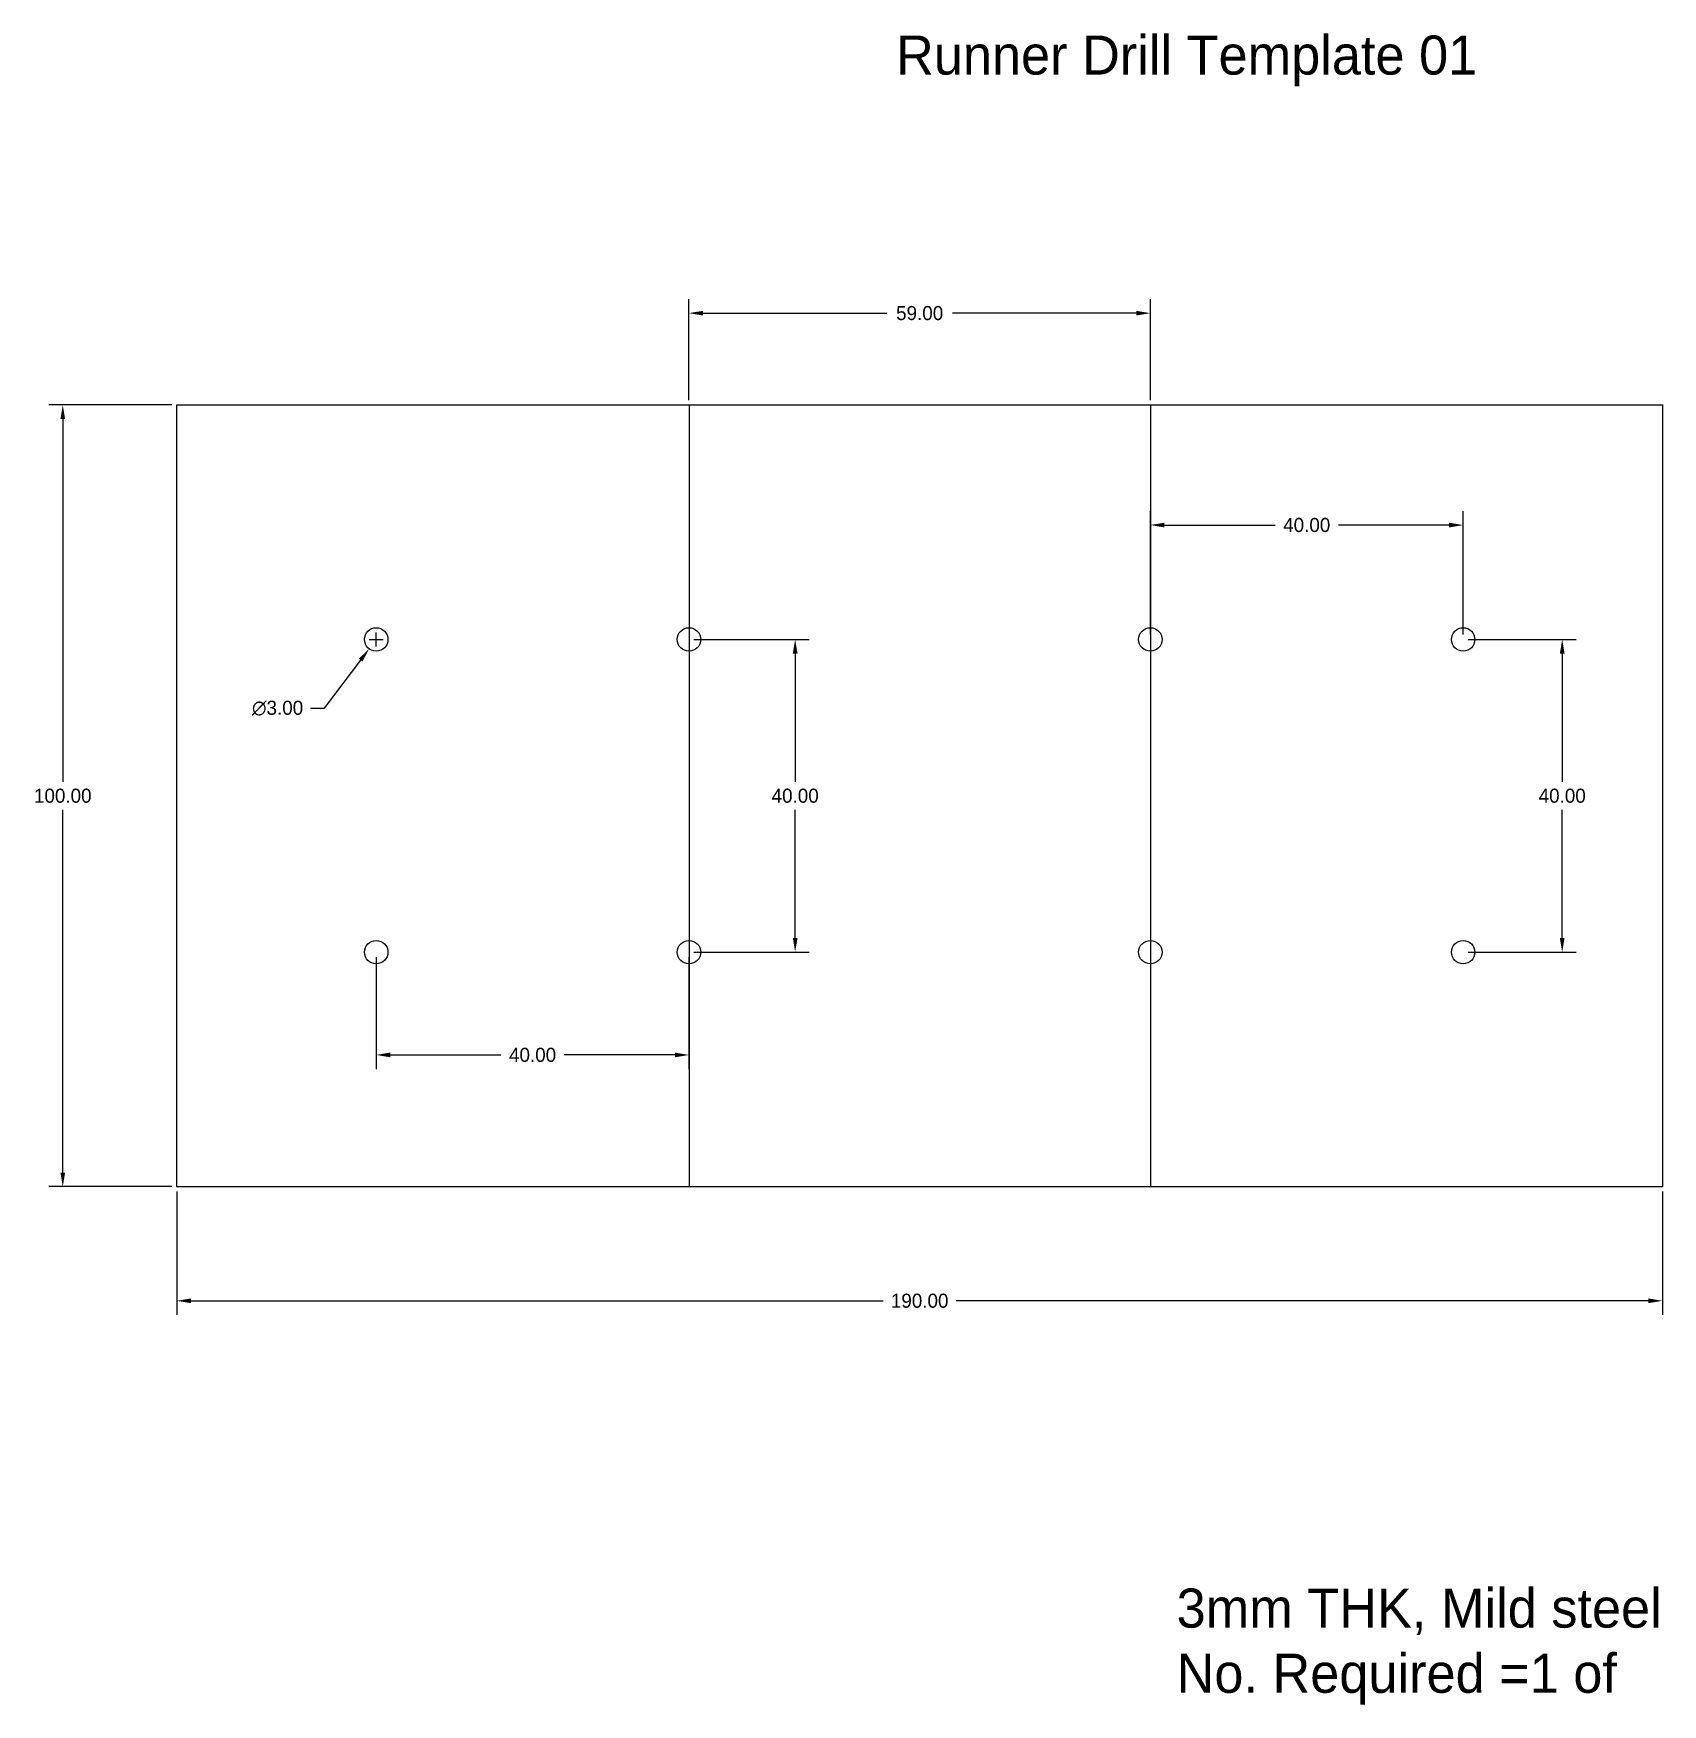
# Model space of a CAD drawing. Header units: inches. Extents: x -238 to -30, y -60 to 153.
import ezdxf

# ---------------------------------------------------------------- set-up
doc = ezdxf.new("R2010")
doc.units = ezdxf.units.IN
doc.header["$MEASUREMENT"] = 0
doc.dimstyles.get("Standard").update_dxf_attribs({"dimscale": 10, "dimtxt": 0.18, "dimasz": 0.18, "dimexe": 0.18, "dimexo": 0.0625, "dimgap": 0.09, "dimtad": 0, "dimtih": 1, "dimtoh": 1, "dimzin": 0, "dimdsep": 46, "dimtxsty": 'Standard', "dimcen": 0.09, "dimadec": 0, "dimazin": 0, "dimtfac": 1, "dimtofl": 0, "dimtmove": 0, "dimatfit": 3, "dimfxl": 1, "dimtolj": 1, "dimtzin": 0, "dimarcsym": 0})

# ---------------------------------------------------------------- blocks, each defined once
blk = doc.blocks.new('*D24')
at = {"color": 0, "lineweight": -2}
for p, q in [((-154.2, 106.38), (-154.2, 119.3)), ((-95.2, 106.38), (-95.2, 119.3)), ((-152.4, 117.5), (-128.9, 117.5)), ((-97, 117.5), (-120.5, 117.5))]:
    blk.add_line(p, q, dxfattribs=at)
at = {"color": 0}
for points in [[(-152.4, 117.8), (-152.4, 117.2), (-154.2, 117.5)], [(-97, 117.8), (-97, 117.2), (-95.2, 117.5)]]:
    blk.add_solid(points, dxfattribs=at)
at = {"layer": 'Defpoints', "color": 0}
for p in [(-95.2, 117.5), (-154.2, 105.76), (-95.2, 105.76)]:
    blk.add_point(p, dxfattribs=at)
at = {"color": 0, "insert": (-124.7, 117.5), "char_height": 1.8, "attachment_point": 5}
blk.add_mtext('\\A1;59.00', dxfattribs=at)
blk = doc.blocks.new('*D25')
at = {"color": 0, "lineweight": -2}
for p, q in [((-95.2, 76.38), (-95.2, 92.19)), ((-55.2, 76.38), (-55.2, 92.19)), ((-93.4, 90.39), (-79.25, 90.39)), ((-57, 90.39), (-71.15, 90.39))]:
    blk.add_line(p, q, dxfattribs=at)
at = {"color": 0}
for points in [[(-93.4, 90.69), (-93.4, 90.09), (-95.2, 90.39)], [(-57, 90.69), (-57, 90.09), (-55.2, 90.39)]]:
    blk.add_solid(points, dxfattribs=at)
at = {"layer": 'Defpoints', "color": 0}
for p in [(-55.2, 90.39), (-95.2, 75.76), (-55.2, 75.76)]:
    blk.add_point(p, dxfattribs=at)
at = {"color": 0, "insert": (-75.2, 90.39), "char_height": 1.8, "attachment_point": 5}
blk.add_mtext('\\A1;40.00', dxfattribs=at)
blk = doc.blocks.new('*D26')
at = {"color": 0, "lineweight": -2}
for p, q in [((-54.57, 75.76), (-40.73, 75.76)), ((-42.53, 73.96), (-42.53, 57.56)), ((-42.53, 37.56), (-42.53, 53.96)), ((-54.57, 35.76), (-40.73, 35.76))]:
    blk.add_line(p, q, dxfattribs=at)
at = {"color": 0}
for points in [[(-42.83, 73.96), (-42.23, 73.96), (-42.53, 75.76)], [(-42.83, 37.56), (-42.23, 37.56), (-42.53, 35.76)]]:
    blk.add_solid(points, dxfattribs=at)
at = {"layer": 'Defpoints', "color": 0}
for p in [(-55.2, 75.76), (-55.2, 35.76), (-42.53, 35.76)]:
    blk.add_point(p, dxfattribs=at)
at = {"color": 0, "insert": (-42.53, 55.76), "char_height": 1.8, "attachment_point": 5}
blk.add_mtext('\\A1;40.00', dxfattribs=at)
blk = doc.blocks.new('*D27')
at = {"color": 0, "lineweight": -2}
for p, q in [((-194.2, 35.13), (-194.2, 20.81)), ((-154.2, 35.13), (-154.2, 20.81)), ((-192.4, 22.61), (-178.25, 22.61)), ((-156, 22.61), (-170.15, 22.61))]:
    blk.add_line(p, q, dxfattribs=at)
at = {"color": 0}
for points in [[(-192.4, 22.91), (-192.4, 22.31), (-194.2, 22.61)], [(-156, 22.91), (-156, 22.31), (-154.2, 22.61)]]:
    blk.add_solid(points, dxfattribs=at)
at = {"layer": 'Defpoints', "color": 0}
for p in [(-194.2, 35.76), (-154.2, 35.76), (-154.2, 22.61)]:
    blk.add_point(p, dxfattribs=at)
at = {"color": 0, "insert": (-174.2, 22.61), "char_height": 1.8, "attachment_point": 5}
blk.add_mtext('\\A1;40.00', dxfattribs=at)
blk = doc.blocks.new('*D28')
at = {"color": 0, "lineweight": -2}
for p, q in [((-153.57, 75.76), (-138.82, 75.76)), ((-140.62, 73.96), (-140.62, 57.56)), ((-140.62, 37.56), (-140.62, 53.96)), ((-153.57, 35.76), (-138.82, 35.76))]:
    blk.add_line(p, q, dxfattribs=at)
at = {"color": 0}
for points in [[(-140.92, 73.96), (-140.32, 73.96), (-140.62, 75.76)], [(-140.92, 37.56), (-140.32, 37.56), (-140.62, 35.76)]]:
    blk.add_solid(points, dxfattribs=at)
at = {"layer": 'Defpoints', "color": 0}
for p in [(-154.2, 75.76), (-154.2, 35.76), (-140.62, 35.76)]:
    blk.add_point(p, dxfattribs=at)
at = {"color": 0, "insert": (-140.62, 55.76), "char_height": 1.8, "attachment_point": 5}
blk.add_mtext('\\A1;40.00', dxfattribs=at)
blk = doc.blocks.new('*D29')
at = {"color": 0, "lineweight": -2}
for p, q in [((-195.1, 75.76), (-193.3, 75.76)), ((-194.2, 74.86), (-194.2, 76.66)), ((-200.81, 66.96), (-196.18, 73.12)), ((-202.61, 66.96), (-200.81, 66.96))]:
    blk.add_line(p, q, dxfattribs=at)
at = {"color": 0}
blk.add_solid([(-196.42, 73.3), (-195.94, 72.94), (-195.1, 74.56)], dxfattribs=at)
at = {"layer": 'Defpoints', "color": 0}
for p in [(-193.3, 76.96), (-195.1, 74.56)]:
    blk.add_point(p, dxfattribs=at)
at = {"color": 0, "insert": (-206.81, 66.96), "char_height": 1.8, "attachment_point": 5}
blk.add_mtext('\\A1;∅3.00', dxfattribs=at)
blk = doc.blocks.new('*D30')
at = {"color": 0, "lineweight": -2}
for p, q in [((-220.32, 105.76), (-236.08, 105.76)), ((-234.28, 103.96), (-234.28, 57.56)), ((-234.28, 7.56), (-234.28, 53.96)), ((-220.32, 5.76), (-236.08, 5.76))]:
    blk.add_line(p, q, dxfattribs=at)
at = {"color": 0}
for points in [[(-234.58, 103.96), (-233.98, 103.96), (-234.28, 105.76)], [(-234.58, 7.56), (-233.98, 7.56), (-234.28, 5.76)]]:
    blk.add_solid(points, dxfattribs=at)
at = {"layer": 'Defpoints', "color": 0}
for p in [(-219.7, 105.76), (-234.28, 5.76), (-219.7, 5.76)]:
    blk.add_point(p, dxfattribs=at)
at = {"color": 0, "insert": (-234.28, 55.76), "char_height": 1.8, "attachment_point": 5}
blk.add_mtext('\\A1;100.00', dxfattribs=at)
blk = doc.blocks.new('*D31')
at = {"color": 0, "lineweight": -2}
for p, q in [((-219.7, 5.13), (-219.7, -10.64)), ((-29.7, 5.13), (-29.7, -10.64)), ((-217.9, -8.84), (-129.35, -8.84)), ((-31.5, -8.84), (-120.05, -8.84))]:
    blk.add_line(p, q, dxfattribs=at)
at = {"color": 0}
for points in [[(-217.9, -8.54), (-217.9, -9.14), (-219.7, -8.84)], [(-31.5, -8.54), (-31.5, -9.14), (-29.7, -8.84)]]:
    blk.add_solid(points, dxfattribs=at)
at = {"layer": 'Defpoints', "color": 0}
for p in [(-219.7, 5.76), (-29.7, 5.76), (-29.7, -8.84)]:
    blk.add_point(p, dxfattribs=at)
at = {"color": 0, "insert": (-124.7, -8.84), "char_height": 1.8, "attachment_point": 5}
blk.add_mtext('\\A1;190.00', dxfattribs=at)

msp = doc.modelspace()

# ---------------------------------------------------------------- linework, layer by layer
for p, q in [((-219.697, 105.757), (-29.697, 105.757)), ((-219.697, 5.757), (-219.697, 105.757)), ((-29.697, 105.757), (-29.697, 5.757)), ((-29.697, 5.757), (-219.697, 5.757))]:
    msp.add_line(p, q)
at = {"color": 5}
for p, q in [((-154.197, 105.757), (-154.197, 5.757)), ((-95.197, 105.757), (-95.197, 5.757))]:
    msp.add_line(p, q, dxfattribs=at)
for centre in [(-194.197, 75.757), (-154.197, 75.757), (-95.197, 75.757), (-55.197, 75.757), (-194.197, 35.757), (-154.197, 35.757), (-95.197, 35.757), (-55.197, 35.757)]:
    msp.add_circle(centre, 1.5)

# ---------------------------------------------------------------- texts
at = {"char_height": 5, "attachment_point": 1}
for s, insert, width in [('Runner Drill Template 01', (-127.719, 153.015), 112.92759), ('\\P3mm THK, Mild steel\\PNo. Required =1 of', (-91.843, -37.314), 195.17549)]:
    msp.add_mtext(s, dxfattribs=dict(at, insert=insert, width=width))

# ---------------------------------------------------------------- dimensions: what is measured, and where the dimension line sits
at = {"color": 5}
for base, p1, p2, picture, middle in [((-95.197, 117.497), (-154.197, 105.757), (-95.197, 105.757), '*D24', (-124.697, 117.497)), ((-55.197, 90.394), (-95.197, 75.757), (-55.197, 75.757), '*D25', (-75.197, 90.394)), ((-154.197, 22.614), (-194.197, 35.757), (-154.197, 35.757), '*D27', (-174.197, 22.614)), ((-29.697, -8.838), (-219.697, 5.757), (-29.697, 5.757), '*D31', (-124.697, -8.838))]:
    dim = msp.add_linear_dim(base=base, p1=p1, p2=p2, dimstyle='Standard', dxfattribs=at)
    dim.commit()
    dim.dimension.update_dxf_attribs({"geometry": picture, "text_midpoint": middle})
for base, p1, p2, picture, middle in [((-234.283, 5.757), (-219.697, 105.757), (-219.697, 5.757), '*D30', (-234.283, 55.757)), ((-140.617, 35.757), (-154.197, 75.757), (-154.197, 35.757), '*D28', (-140.617, 55.757)), ((-42.532, 35.757), (-55.197, 75.757), (-55.197, 35.757), '*D26', (-42.532, 55.757))]:
    dim = msp.add_linear_dim(base=base, p1=p1, p2=p2, angle=90, dimstyle='Standard', dxfattribs=at)
    dim.commit()
    dim.dimension.update_dxf_attribs({"geometry": picture, "text_midpoint": middle})
dim = msp.add_diameter_dim_2p(p1=(-193.296, 76.956), p2=(-195.098, 74.558), dimstyle='Standard', dxfattribs=at)
dim.commit()
dim.dimension.update_dxf_attribs({"geometry": '*D29', "text_midpoint": (-206.807, 66.962), "dimtype": 163})

doc.saveas('drawing.dxf')
